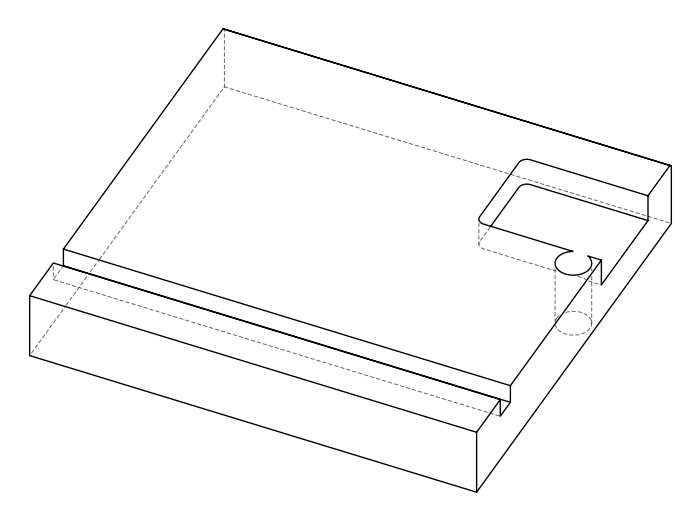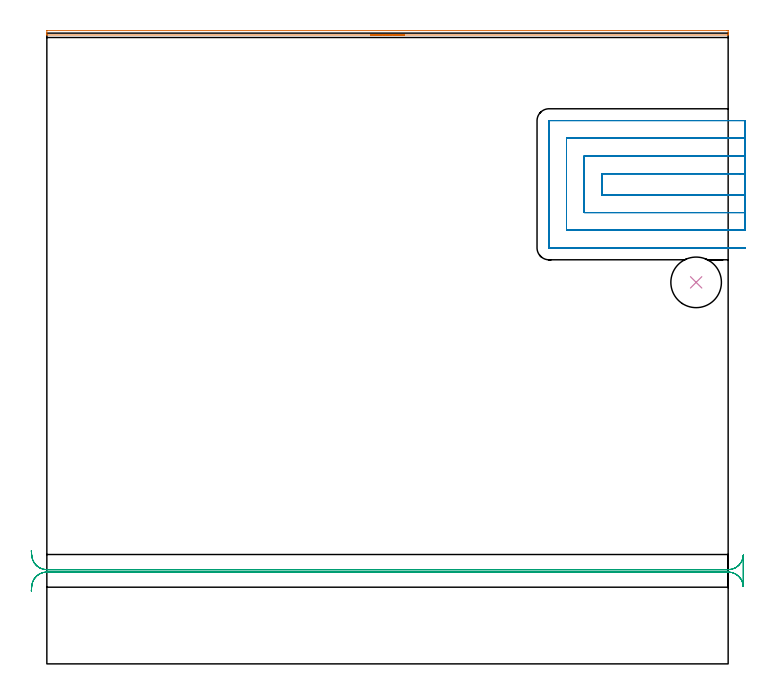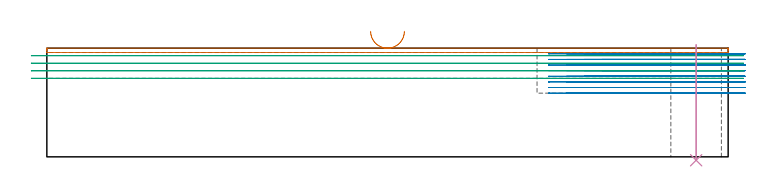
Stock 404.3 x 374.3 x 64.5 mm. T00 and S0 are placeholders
(PLAN: 4 operations, 3 tool changes, 31.2 min)
(1 AREA_MILL | FG_CHAMFER_SURFACE | UGT0205_001 | 3.39 min | 1367 mm3)
(2 MILL_SLOT | SLOT_PARTIAL_RECTANGULAR | UGT0201_132 | Follow Part, ap 3.5, ae 75% | 20.36 min | 270748 mm3)
(3 MILL_RECTANGULAR_SLOT | SLOT_RECTANGULAR | UGT0201_100 | Follow Part, ap 4.5, ae 75% | 7.16 min | 140402 mm3)
(4 INDEXABLE_INSERT_DRILL_THROUGH_HOLE_FROM_SOLID | STEP1HOLE | NXT0302_031 | 0.28 min | 45164 mm3)
(TOOL UGT0205_001 | Chamfer Mill 20 x 3 x 45 deg. | D20 FL50 Z2)
(TOOL UGT0201_132 | Carbide End Mill 14.0 | D14 FL30 Z4)
(TOOL UGT0201_100 | End Mill 18 mm | D18 FL22 Z2)
(TOOL NXT0302_031 | Index. Insert Drill 30mm [880-D3000L32-05] | D30 PA176 FL150 Z2)
(OP 1 AREA_MILL)
G17 G21 G94 G90
T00 M6
G54
G17 G0 G90 X212.15 Y373.2 S1061 M3
G43 Z74.5 H0
G94 G1 X212.112 Z73.628 F250.
X211.998 Z72.763
X211.809 Z71.912
X211.547 Z71.08
X211.213 Z70.274
X210.81 Z69.5
X210.342 Z68.764
X209.81 Z68.072
X209.221 Z67.429
X208.578 Z66.839
X207.886 Z66.308
X207.15 Z65.84
X206.376 Z65.437
X205.57 Z65.103
X204.738 Z64.841
X203.887 Z64.652
X203.022 Z64.538
X202.15 Z64.5
X0.176
X0.01 Y373.202 Z64.489
X0. Y373.531 Z64.168
Y373.808 Z63.892
Y374.5 Z63.195
Y375.725 Z61.972
X0.003 Y375.791 Z61.905
X0.39 Y375.8 Z61.9
X403.677
X403.911 Y375.799 Z61.901
X404.297 Y375.791 Z61.905
X404.3 Y375.725 Z61.972
Y374.5 Z63.195
Y373.808 Z63.892
Y373.531 Z64.168
X404.29 Y373.202 Z64.489
X404.124 Y373.2 Z64.5
X202.15
X201.278 Z64.538
X200.414 Z64.652
X199.562 Z64.841
X198.73 Z65.103
X197.924 Z65.437
X197.15 Z65.84
X196.414 Z66.308
X195.722 Z66.839
X195.079 Z67.429
X194.49 Z68.072
X193.959 Z68.764
X193.49 Z69.5
X193.087 Z70.274
X192.753 Z71.08
X192.491 Z71.912
X192.302 Z72.763
X192.188 Z73.628
X192.15 Z74.5
M5
M2
(OP 2 MILL_SLOT)
G17 G21 G94 G90
T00 M6
G54
G17 G0 G90 X414.3 Y290.9 S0 M3
G43 Z74.5 H0
Z61.162
G94 G1 X411.3 F250.
X329.4 F500.
Y278.3
X411.3
X414.3 F250.
Y301.4
X411.3
X318.9 F500.
Y267.8
X411.3
X414.3 F250.
Y311.9
X411.3
X308.4 F500.
Y257.3
X411.3
X414.3 F250.
Y322.4
X411.3
X298. F500.
X297.945 Y322.395
X297.905 Y322.355
X297.9 Y322.3
Y246.9
X297.905 Y246.845
X297.945 Y246.805
X298. Y246.8
X411.3
X414.3 F250.
G0 Y290.9 Z57.825
G1 X411.3
X329.4 F500.
Y278.3
X411.3
X414.3 F250.
Y301.4
X411.3
X318.9 F500.
Y267.8
X411.3
X414.3 F250.
Y311.9
X411.3
X308.4 F500.
Y257.3
X411.3
X414.3 F250.
Y322.4
X411.3
X298. F500.
X297.945 Y322.395
X297.905 Y322.355
X297.9 Y322.3
Y246.9
X297.905 Y246.845
X297.945 Y246.805
X298. Y246.8
X411.3
X414.3 F250.
G0 Y290.9 Z54.487
G1 X411.3
X329.4 F500.
Y278.3
X411.3
X414.3 F250.
Y301.4
X411.3
X318.9 F500.
Y267.8
X411.3
X414.3 F250.
Y311.9
X411.3
X308.4 F500.
Y257.3
X411.3
X414.3 F250.
Y322.4
X411.3
X298. F500.
X297.945 Y322.395
X297.905 Y322.355
X297.9 Y322.3
Y246.9
X297.905 Y246.845
X297.945 Y246.805
X298. Y246.8
X411.3
X414.3 F250.
G0 Y290.9 Z51.15
G1 X411.3
X329.4 F500.
Y278.3
X411.3
X414.3 F250.
Y301.4
X411.3
X318.9 F500.
Y267.8
X411.3
X414.3 F250.
Y311.9
X411.3
X308.4 F500.
Y257.3
X411.3
X414.3 F250.
Y322.4
X411.3
X298. F500.
X297.945 Y322.395
X297.905 Y322.355
X297.9 Y322.3
Y246.9
X297.905 Y246.845
X297.945 Y246.805
X298. Y246.8
X411.3
X414.3 F250.
G0 Y290.9 Z47.812
G1 X411.3
X329.4 F500.
Y278.3
X411.3
X414.3 F250.
Y301.4
X411.3
X318.9 F500.
Y267.8
X411.3
X414.3 F250.
Y311.9
X411.3
X308.4 F500.
Y257.3
X411.3
X414.3 F250.
Y322.4
X411.3
X298. F500.
X297.945 Y322.395
X297.905 Y322.355
X297.9 Y322.3
Y246.9
X297.905 Y246.845
X297.945 Y246.805
X298. Y246.8
X411.3
X414.3 F250.
G0 Y290.9 Z44.475
G1 X411.3
X329.4 F500.
Y278.3
X411.3
X414.3 F250.
Y301.4
X411.3
X318.9 F500.
Y267.8
X411.3
X414.3 F250.
Y311.9
X411.3
X308.4 F500.
Y257.3
X411.3
X414.3 F250.
Y322.4
X411.3
X298. F500.
X297.945 Y322.395
X297.905 Y322.355
X297.9 Y322.3
Y246.9
X297.905 Y246.845
X297.945 Y246.805
X298. Y246.8
X411.3
X414.3 F250.
G0 Y290.9 Z41.137
G1 X411.3
X329.4 F500.
Y278.3
X411.3
X414.3 F250.
Y301.4
X411.3
X318.9 F500.
Y267.8
X411.3
X414.3 F250.
Y311.9
X411.3
X308.4 F500.
Y257.3
X411.3
X414.3 F250.
Y322.4
X411.3
X298. F500.
X297.945 Y322.395
X297.905 Y322.355
X297.9 Y322.3
Y246.9
X297.905 Y246.845
X297.945 Y246.805
X298. Y246.8
X411.3
X414.3 F250.
G0 Y290.9 Z37.8
G1 X411.3
X329.4 F500.
Y278.3
X411.3
X414.3 F250.
Y301.4
X411.3
X318.9 F500.
Y267.8
X411.3
X414.3 F250.
Y311.9
X411.3
X308.4 F500.
Y257.3
X411.3
X414.3 F250.
Y322.4
X411.3
X298. F500.
X297.945 Y322.395
X297.905 Y322.355
X297.9 Y322.3
Y246.9
X297.905 Y246.845
X297.945 Y246.805
X298. Y246.8
X411.3
X414.3 F250.
G0 Z74.5
M5
M2
(OP 3 MILL_RECTANGULAR_SLOT)
G17 G21 G94 G90
T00 M6
G54
G17 G0 G90 X-9.215 Y43.244 S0 M3
G43 Z74.5 H0
Z60.025
G94 G1 X-8.97 Y46.234 F250.
G2 X0. Y54.5 R9. F500.
G1 X404.3
G2 X413.29 Y45.924 R9.
G1 X413.3
Y64.476
X413.29
G2 X404.3 Y55.9 R9.
G1 X0.
G2 X-8.97 Y64.166 R9.
G1 X-9.215 Y67.156 F250.
G0 Y43.244 Z55.55
G1 X-8.97 Y46.234
G2 X0. Y54.5 R9. F500.
G1 X404.3
G2 X413.29 Y45.924 R9.
G1 X413.3
Y64.476
X413.29
G2 X404.3 Y55.9 R9.
G1 X0.
G2 X-8.97 Y64.166 R9.
G1 X-9.215 Y67.156 F250.
G0 Y43.244 Z51.075
G1 X-8.97 Y46.234
G2 X0. Y54.5 R9. F500.
G1 X404.3
G2 X413.29 Y45.924 R9.
G1 X413.3
Y64.476
X413.29
G2 X404.3 Y55.9 R9.
G1 X0.
G2 X-8.97 Y64.166 R9.
G1 X-9.215 Y67.156 F250.
G0 Y43.244 Z46.6
G1 X-8.97 Y46.234
G2 X0. Y54.5 R9. F500.
G1 X404.3
G2 X413.29 Y45.924 R9.
G1 X413.3
Y64.476
X413.29
G2 X404.3 Y55.9 R9.
G1 X0.
G2 X-8.97 Y64.166 R9.
G1 X-9.215 Y67.156 F250.
G0 Z74.5
M5
M2
(OP 4 INDEXABLE_INSERT_DRILL_THROUGH_HOLE_FROM_SOLID)
G17 G21 G94 G90
T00 M6
G54
G17 G0 G90 X385.3 Y226.4 S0 M3
G43 Z74.5 H1
G94 G81 G98 Z-2.024 F250. R66.5
G80
M5
M2
